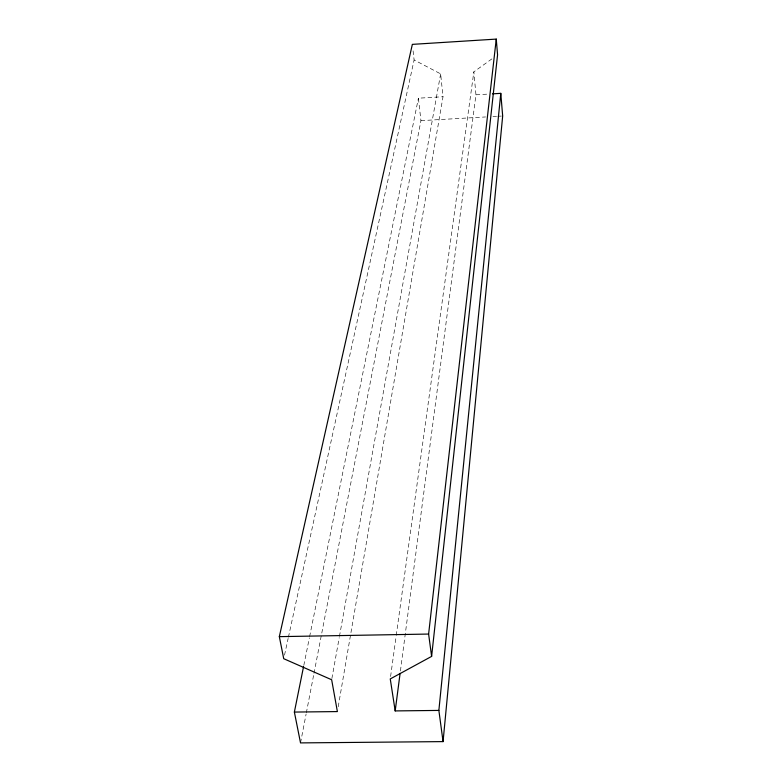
<?xml version="1.0" encoding="UTF-8"?>
<svg xmlns="http://www.w3.org/2000/svg" width="782" height="782" viewBox="0 0 782 782"><rect width="100%" height="100%" fill="white"/><g stroke="black" fill="none" stroke-linecap="round" stroke-linejoin="round"><path stroke-width="0.59" stroke-dasharray="3.91 2.93" d="M400.423 670.976L475.955 94.808L473.843 71.866L492.621 58.367M390.589 676.518L396.083 636.607M396.249 635.404L473.843 71.866M338.215 706.762L443.013 96.743L440.637 73.87L414.108 59.96L412.886 49.168M331.871 678.551L339.222 637.672M339.437 636.47L440.637 73.87M300.523 742.9L306.094 714.122M306.319 712.93L313.748 674.563M313.983 673.361L420.941 120.643L418.409 98.19L443.013 96.743M303.807 665.404L309.369 637.877M309.604 636.675L418.409 98.19M284.511 655.13L288.147 638.435M288.411 637.242L414.108 59.96M475.955 94.808L488.965 94.045M420.941 120.643L485.593 116.958M492.914 116.547L496.57 116.332M497.792 116.264L501.448 116.059"/><path stroke-width="1.17" d="M303.563 666.596L294.374 712.07L300.523 742.9L443.062 741.61L502.67 115.99L500.783 93.351L492.504 93.84M443.062 741.61L438.868 710.418L500.783 93.351M438.868 710.418L395.184 710.916L390.257 678.932L431.615 656.401L497.567 54.808L496.257 39.1L412.349 44.369L279.33 636.646L283.729 658.708L331.656 679.754L337.384 711.581L294.374 712.07M431.615 656.401L428.614 634.055L496.257 39.1M395.184 710.916L400.101 673.39M279.33 636.646L428.614 634.055"/></g></svg>
